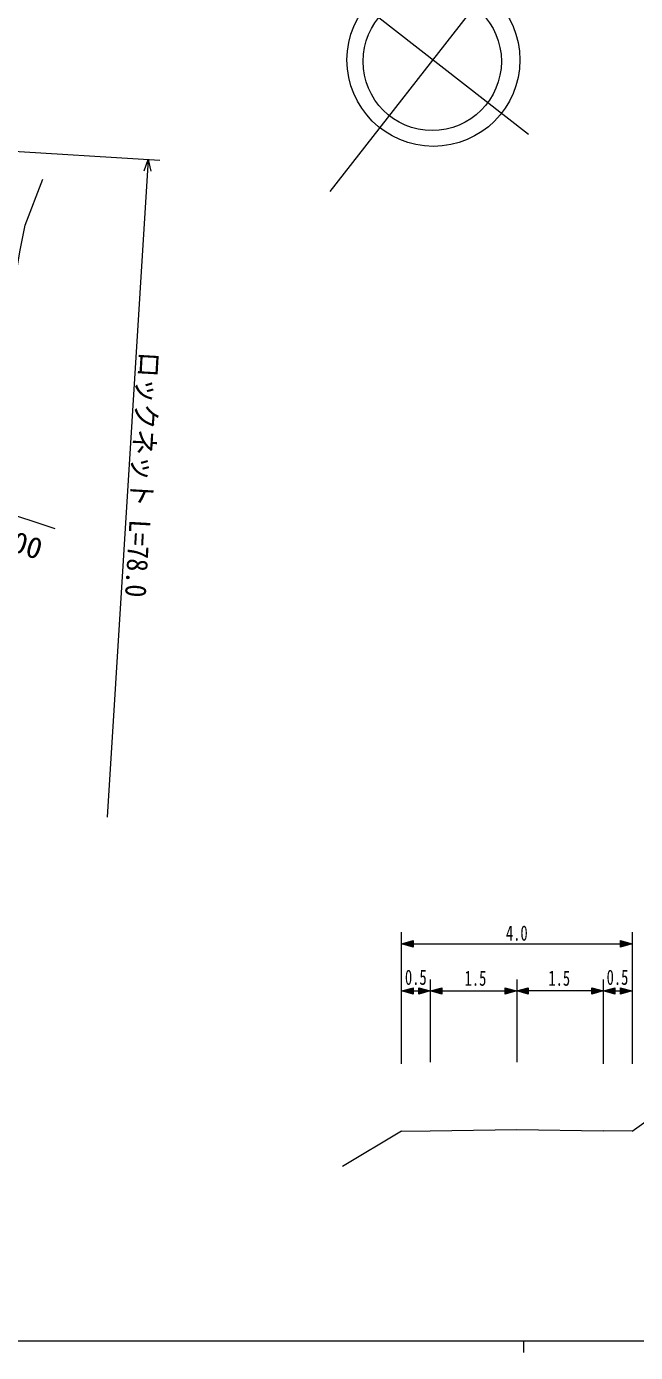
# Model space of a CAD drawing. Units: millimetres, scale not verified, with parts at other scales. Extents: x 40000 to 680000, y 20000 to 380000.
# Drawn here: x 224885 to 277722, y 204000 to 319072 of the extents above; entities that cross this region are included whole.
import ezdxf
from ezdxf.enums import TextEntityAlignment as Align

# ---------------------------------------------------------------- set-up
doc = ezdxf.new("R2010")
doc.units = ezdxf.units.MM
doc.header["$LTSCALE"] = 1000
for name, color, linetype, lineweight in [('M-BGD', 7, 'Continuous', 13), ('M-BMK-SRVR', 3, 'Continuous', 13), ('M-STR-HTXT', 7, 'Continuous', 13), ('M-TTL-BAND', 7, 'Continuous', 13)]:
    doc.layers.add(name, color=color, linetype=linetype, lineweight=lineweight)
doc.styles.add('ＭＳ ゴシック', font='')
doc.styles.get('ＭＳ ゴシック').set_extended_font_data('MS Gothic')

msp = doc.modelspace()

# ---------------------------------------------------------------- linework, layer by layer
at = {"layer": 'M-BGD'}
for p, q in [((277427, 223208), (283030, 227232)), ((257422, 223208), (259922, 223241)), ((259922, 223241), (267421, 223341)), ((267421, 223341), (274927, 223241)), ((277427, 223208), (274927, 223241)), ((257422, 223208), (252291, 220150))]:
    msp.add_line(p, q, dxfattribs=at)
msp.add_lwpolyline([(215346, 266440), (215344, 268243), (215442, 269959), (215675, 271542), (216002, 273085), (216854, 276372), (217862, 279827), (218560, 281843), (219361, 283819), (220498, 286378), (221538, 288970), (222430, 291503), (223230, 294080), (223627, 295638), (223967, 297404), (224299, 299518), (224772, 301831), (226299, 305838)], dxfattribs=at)
at = {"layer": 'M-BMK-SRVR'}
for p, q in [((251228, 304768), (271563, 330796)), ((251881, 322659), (268430, 309730))]:
    msp.add_line(p, q, dxfattribs=at)
for centre, radius in [((260189, 316168), 7500), ((260085, 316049), 6000)]:
    msp.add_circle(centre, radius, dxfattribs=at)
at = {"layer": 'M-STR-HTXT'}
for p, q in [((213549, 308901), (236441, 307470)), ((235443, 307532), (231875, 250445)), ((235101, 306552), (235443, 307532)), ((235443, 307532), (235660, 306517)), ((204434, 283132), (227337, 275513)), ((257422, 239468), (258422, 239748)), ((258422, 239188), (257422, 239468)), ((257423, 229063), (257424, 240470)), ((257423, 239471), (258423, 239750)), ((258423, 239190), (257423, 239471)), ((257424, 239466), (277421, 239466)), ((257702, 239468), (258382, 239668)), ((258382, 239268), (257702, 239468)), ((257703, 239470), (258383, 239670)), ((258383, 239270), (257703, 239470)), ((257862, 239468), (258342, 239588)), ((258342, 239348), (257862, 239468)), ((257863, 239470), (258343, 239590)), ((258343, 239350), (257863, 239470)), ((258102, 239468), (258302, 239508)), ((258302, 239428), (258102, 239468)), ((258103, 239470), (258303, 239510)), ((258303, 239430), (258103, 239470)), ((258302, 239508), (258302, 239428)), ((258303, 239510), (258303, 239430)), ((258342, 239588), (258342, 239348)), ((258343, 239590), (258343, 239350)), ((258382, 239668), (258382, 239268)), ((258383, 239670), (258383, 239270)), ((258422, 239748), (258422, 239188)), ((258423, 239750), (258423, 239190)), ((276421, 239186), (276421, 239746)), ((276421, 239746), (277421, 239466)), ((277421, 239466), (276421, 239186)), ((276461, 239266), (276461, 239666)), ((276461, 239666), (277141, 239466)), ((277141, 239466), (276461, 239266)), ((276501, 239346), (276501, 239586)), ((276501, 239586), (276981, 239466)), ((276981, 239466), (276501, 239346)), ((276541, 239426), (276541, 239506)), ((276541, 239506), (276741, 239466)), ((276741, 239466), (276541, 239426)), ((277421, 240466), (277421, 229058)), ((259922, 236373), (259922, 229209)), ((267421, 236371), (267421, 229209)), ((274921, 236371), (274921, 229058)), ((277421, 236371), (277421, 229209)), ((257422, 235373), (258422, 235653)), ((258422, 235093), (257422, 235373)), ((257422, 235373), (259922, 235373)), ((257423, 235375), (258423, 235655)), ((258423, 235095), (257423, 235375)), ((257702, 235373), (258382, 235573)), ((258382, 235173), (257702, 235373)), ((257703, 235375), (258383, 235575)), ((258383, 235175), (257703, 235375)), ((257862, 235373), (258342, 235493)), ((258342, 235253), (257862, 235373)), ((257863, 235375), (258343, 235495)), ((258343, 235255), (257863, 235375)), ((258102, 235373), (258302, 235413)), ((258302, 235333), (258102, 235373)), ((258103, 235375), (258303, 235415)), ((258303, 235335), (258103, 235375)), ((258302, 235413), (258302, 235333)), ((258303, 235415), (258303, 235335)), ((258342, 235493), (258342, 235253)), ((258343, 235495), (258343, 235255)), ((258382, 235573), (258382, 235173)), ((258383, 235575), (258383, 235175)), ((258422, 235653), (258422, 235093)), ((258423, 235655), (258423, 235095)), ((258922, 235093), (258922, 235653)), ((258922, 235653), (259922, 235373)), ((259922, 235373), (258922, 235093)), ((258962, 235173), (258962, 235573)), ((258962, 235573), (259642, 235373)), ((259642, 235373), (258962, 235173)), ((259002, 235253), (259002, 235493)), ((259002, 235493), (259482, 235373)), ((259482, 235373), (259002, 235253)), ((259042, 235333), (259042, 235413)), ((259042, 235413), (259242, 235373)), ((259242, 235373), (259042, 235333)), ((259922, 235373), (260922, 235653)), ((260922, 235093), (259922, 235373)), ((259922, 235371), (267421, 235371)), ((260202, 235373), (260882, 235573)), ((260882, 235173), (260202, 235373)), ((260362, 235373), (260842, 235493)), ((260842, 235253), (260362, 235373)), ((260602, 235373), (260802, 235413)), ((260802, 235333), (260602, 235373)), ((260802, 235413), (260802, 235333)), ((260842, 235493), (260842, 235253)), ((260882, 235573), (260882, 235173)), ((260922, 235653), (260922, 235093)), ((266421, 235091), (266421, 235651)), ((266421, 235651), (267421, 235371)), ((267421, 235371), (266421, 235091)), ((266461, 235171), (266461, 235571)), ((266461, 235571), (267141, 235371)), ((267141, 235371), (266461, 235171)), ((266501, 235251), (266501, 235491)), ((266501, 235491), (266981, 235371)), ((266981, 235371), (266501, 235251)), ((266541, 235331), (266541, 235411)), ((266541, 235411), (266741, 235371)), ((266741, 235371), (266541, 235331)), ((267421, 235371), (268421, 235651)), ((268421, 235091), (267421, 235371)), ((274921, 235371), (267421, 235371)), ((267701, 235371), (268381, 235571)), ((268381, 235171), (267701, 235371)), ((267861, 235371), (268341, 235491)), ((268341, 235251), (267861, 235371)), ((268101, 235371), (268301, 235411)), ((268301, 235331), (268101, 235371)), ((268301, 235411), (268301, 235331)), ((268341, 235491), (268341, 235251)), ((268381, 235571), (268381, 235171)), ((268421, 235651), (268421, 235091)), ((273921, 235091), (273921, 235651)), ((273921, 235651), (274921, 235371)), ((274921, 235371), (273921, 235091)), ((273961, 235171), (273961, 235571)), ((273961, 235571), (274641, 235371)), ((274641, 235371), (273961, 235171)), ((274001, 235251), (274001, 235491)), ((274001, 235491), (274481, 235371)), ((274481, 235371), (274001, 235251)), ((274041, 235331), (274041, 235411)), ((274041, 235411), (274241, 235371)), ((274241, 235371), (274041, 235331)), ((274921, 235371), (275921, 235651)), ((275921, 235091), (274921, 235371)), ((274921, 235371), (277421, 235371)), ((275201, 235371), (275881, 235571)), ((275881, 235171), (275201, 235371)), ((275361, 235371), (275841, 235491)), ((275841, 235251), (275361, 235371)), ((275601, 235371), (275801, 235411)), ((275801, 235331), (275601, 235371)), ((275801, 235411), (275801, 235331)), ((275841, 235491), (275841, 235251)), ((275881, 235571), (275881, 235171)), ((275921, 235651), (275921, 235091)), ((276421, 235091), (276421, 235651)), ((276421, 235651), (277421, 235371)), ((277421, 235371), (276421, 235091)), ((276461, 235171), (276461, 235571)), ((276461, 235571), (277141, 235371)), ((277141, 235371), (276461, 235171)), ((276501, 235251), (276501, 235491)), ((276501, 235491), (276981, 235371)), ((276981, 235371), (276501, 235251)), ((276541, 235331), (276541, 235411)), ((276541, 235411), (276741, 235371)), ((276741, 235371), (276541, 235331))]:
    msp.add_line(p, q, dxfattribs=at)
at = {"layer": 'M-TTL-BAND'}
for p, q in [((40000, 205000), (579000, 205000)), ((268000, 205000), (268000, 204000))]:
    msp.add_line(p, q, dxfattribs=at)

# ---------------------------------------------------------------- texts
at = {"layer": 'M-STR-HTXT', "style": 'ＭＳ ゴシック'}
for s, rotation, width, p in [('ロックネット L=78.0', 266.7, 0.9, (234118, 290940)), ('R=100', 342, 1.05, (219498, 274278))]:
    msp.add_text(s, height=1833, rotation=rotation, dxfattribs=dict(at, width=width)).set_placement(p, align=Align.BOTTOM_LEFT)
at = {"layer": 'M-STR-HTXT', "style": 'ＭＳ ゴシック', "width": 0.7}
for s, p in [('4.0', (266482, 239345)), ('0.5', (257720, 235509)), ('1.5', (262897, 235431)), ('1.5', (270163, 235431)), ('0.5', (275219, 235507))]:
    msp.add_text(s, height=1320, dxfattribs=at).set_placement(p, align=Align.BOTTOM_LEFT)

doc.saveas('drawing.dxf')
